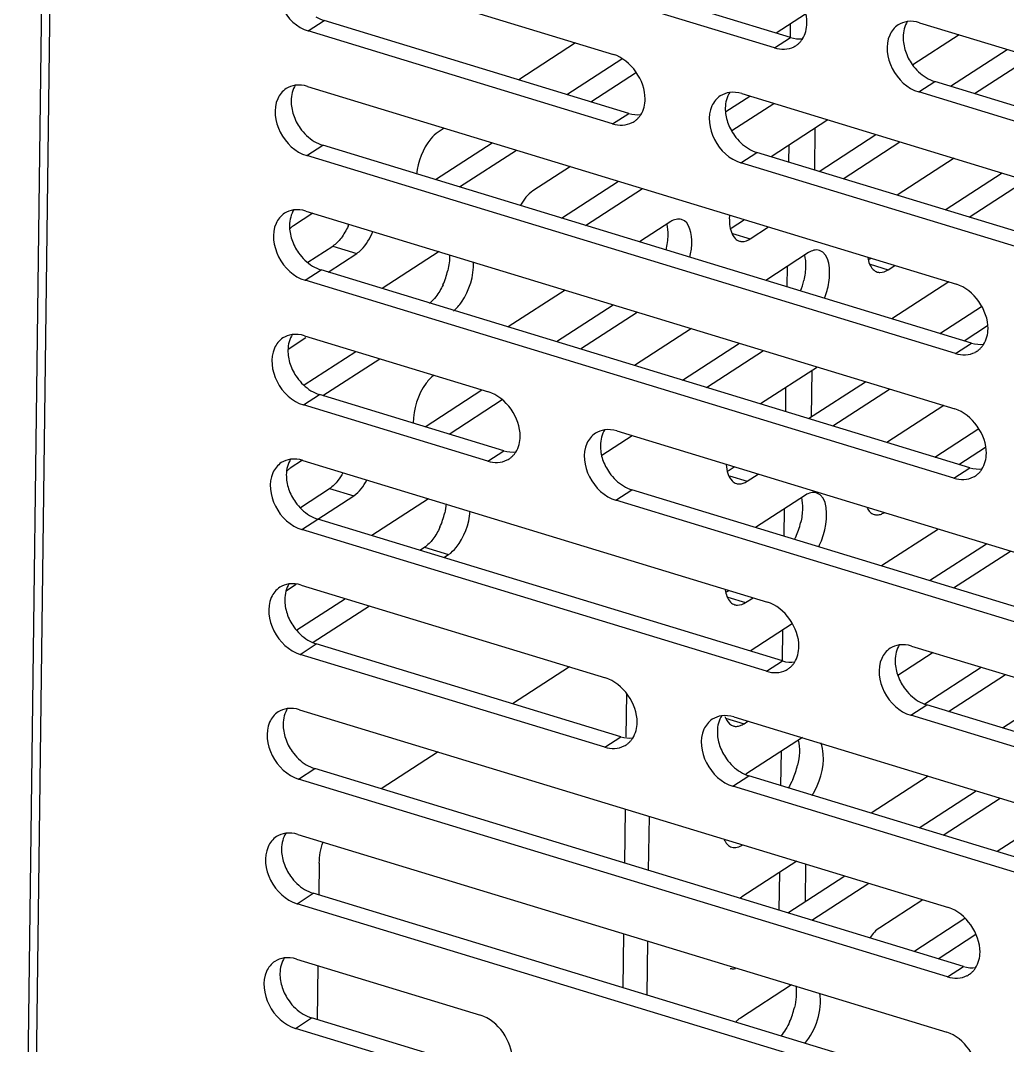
# Model space of a CAD drawing. Header units: millimetres. Extents: x -177 to 18421, y -5017 to 3255.
# Drawn here: x 13022.33 to 13035.13, y 1999.56 to 2012.85 of the extents above; entities that cross this region are included whole.
import ezdxf

# ---------------------------------------------------------------- set-up
doc = ezdxf.new("R2010")
doc.units = ezdxf.units.MM
doc.header["$LTSCALE"] = 46.255
doc.layers.get('0').update_dxf_attribs({"linetype": 'CONTINUOUS'})
doc.layers.add('03___PRT_ALL_CURVES', color=7, linetype='CONTINUOUS')

msp = doc.modelspace()

# ---------------------------------------------------------------- linework, layer by layer
at = {"color": 3, "linetype": 'Continuous'}
for p, q in [((13022.924, 2038.061), (13022.332, 1991.844)), ((13023.027, 2037.831), (13022.435, 1991.614)), ((13032.11, 2012.495), (13026.084, 2014.331)), ((13026.075, 2013.613), (13030.023, 2012.41)), ((13032.317, 2012.63), (13032.319, 2012.808)), ((13033.991, 2012.822), (13040.017, 2010.986)), ((13030.011, 2011.512), (13026.063, 2012.715)), ((13034.391, 2011.998), (13035.129, 2012.476)), ((13029.416, 2011.892), (13030.13, 2012.354)), ((13026.054, 2011.997), (13034.469, 2009.432)), ((13031.479, 2011.67), (13031.79, 2011.871)), ((13031.685, 2011.903), (13037.503, 2010.13)), ((13040.005, 2010.088), (13033.98, 2011.925)), ((13032.632, 2010.912), (13032.639, 2011.456)), ((13027.713, 2010.789), (13028.45, 2011.266)), ((13032.688, 2010.894), (13033.426, 2011.372)), ((13032.296, 2011.014), (13032.299, 2011.236)), ((13034.458, 2008.534), (13026.043, 2011.099)), ((13037.491, 2009.232), (13031.673, 2011.005)), ((13034.324, 2010.396), (13035.062, 2010.874)), ((13029.349, 2010.29), (13030.086, 2010.768)), ((13026.034, 2010.381), (13034.448, 2007.816)), ((13031.549, 2010.157), (13031.722, 2010.269)), ((13026.057, 2009.716), (13026.382, 2009.927)), ((13033.336, 2009.756), (13033.358, 2009.77)), ((13032.276, 2009.398), (13032.279, 2009.665)), ((13034.437, 2006.918), (13026.022, 2009.483)), ((13029.281, 2008.688), (13030.019, 2009.166)), ((13034.256, 2008.794), (13034.796, 2009.143)), ((13026.013, 2008.765), (13028.402, 2008.036)), ((13030.917, 2008.189), (13031.655, 2008.667)), ((13026.01, 2008.127), (13026.68, 2008.561)), ((13032.591, 2007.715), (13032.598, 2008.314)), ((13032.255, 2007.781), (13032.259, 2008.094)), ((13032.553, 2007.691), (13033.291, 2008.168)), ((13027.578, 2007.585), (13028.316, 2008.063)), ((13028.391, 2007.138), (13026.001, 2007.867)), ((13034.189, 2007.192), (13034.758, 2007.56)), ((13030.064, 2007.53), (13036.09, 2005.693)), ((13025.992, 2007.148), (13032.018, 2005.312)), ((13031.509, 2007.014), (13031.587, 2007.065)), ((13025.963, 2006.539), (13026.341, 2006.784)), ((13036.078, 2004.795), (13030.053, 2006.632)), ((13032.234, 2006.165), (13032.239, 2006.523)), ((13032.006, 2004.414), (13025.981, 2006.251)), ((13027.51, 2005.983), (13027.572, 2006.023)), ((13034.121, 2005.59), (13034.859, 2006.068)), ((13025.971, 2005.532), (13029.919, 2004.329)), ((13031.489, 2005.443), (13031.52, 2005.463)), ((13025.915, 2004.95), (13026.545, 2005.357)), ((13032.214, 2004.549), (13032.219, 2004.951)), ((13029.908, 2003.431), (13025.96, 2004.634)), ((13033.888, 2004.742), (13039.913, 2002.905)), ((13034.06, 2003.992), (13034.792, 2004.466)), ((13030.188, 2003.565), (13030.195, 2004.125)), ((13025.951, 2003.916), (13034.366, 2001.351)), ((13031.581, 2003.822), (13037.399, 2002.049)), ((13039.902, 2002.007), (13033.876, 2003.844)), ((13032.193, 2002.933), (13032.199, 2003.38)), ((13034.354, 2000.453), (13025.939, 2003.018)), ((13037.388, 2001.151), (13031.57, 2002.924)), ((13033.987, 2002.386), (13034.724, 2002.864)), ((13030.167, 2001.928), (13030.176, 2002.628)), ((13025.93, 2002.3), (13034.345, 1999.735)), ((13032.51, 2001.43), (13032.516, 2001.915)), ((13032.172, 2001.317), (13032.178, 2001.809)), ((13032.283, 2001.283), (13033.021, 2001.761)), ((13034.333, 1998.837), (13025.918, 2001.402)), ((13033.919, 2000.784), (13034.579, 2001.212)), ((13030.146, 2000.312), (13030.155, 2001.012)), ((13025.909, 2000.684), (13028.299, 1999.955)), ((13028.287, 1999.058), (13025.898, 1999.786))]:
    msp.add_line(p, q, dxfattribs=at)
at = {"color": 7, "linetype": 'Continuous'}
for p, q in [((13032.318, 2012.63), (13026.293, 2014.466)), ((13032.512, 2012.932), (13032.132, 2012.686)), ((13026.063, 2012.715), (13026.272, 2012.85)), ((13030.22, 2011.647), (13026.272, 2012.85)), ((13032.11, 2012.495), (13032.318, 2012.63)), ((13034.506, 2012.665), (13033.902, 2012.274)), ((13029.531, 2012.56), (13028.793, 2012.082)), ((13034.703, 2011.903), (13035.441, 2012.381)), ((13029.728, 2011.797), (13030.319, 2012.18)), ((13033.98, 2011.925), (13034.188, 2012.06)), ((13040.214, 2010.223), (13034.188, 2012.06)), ((13031.558, 2011.424), (13032.101, 2011.776)), ((13030.011, 2011.512), (13030.22, 2011.647)), ((13032.803, 2011.562), (13032.065, 2011.084)), ((13027.827, 2011.456), (13027.747, 2011.405)), ((13033, 2010.799), (13033.737, 2011.277)), ((13026.043, 2011.099), (13026.251, 2011.234)), ((13034.666, 2008.669), (13026.251, 2011.234)), ((13028.024, 2010.694), (13028.762, 2011.171)), ((13031.673, 2011.005), (13031.882, 2011.14)), ((13037.7, 2009.367), (13031.882, 2011.14)), ((13034.438, 2011.064), (13033.701, 2010.586)), ((13029.463, 2010.958), (13028.978, 2010.644)), ((13034.635, 2010.301), (13035.373, 2010.779)), ((13029.66, 2010.195), (13030.398, 2010.673)), ((13026.124, 2010.353), (13025.871, 2010.189)), ((13030.765, 2010.243), (13030.361, 2009.981)), ((13031.565, 2010.091), (13031.796, 2010.02)), ((13031.796, 2010.02), (13032.034, 2010.174)), ((13026.321, 2009.59), (13026.693, 2009.832)), ((13026.382, 2009.927), (13026.693, 2009.832)), ((13027.76, 2009.854), (13027.022, 2009.377)), ((13032.552, 2009.842), (13031.997, 2009.482)), ((13033.352, 2009.69), (13033.583, 2009.619)), ((13033.583, 2009.619), (13033.67, 2009.675)), ((13026.022, 2009.483), (13026.231, 2009.618)), ((13034.645, 2007.053), (13026.231, 2009.618)), ((13034.371, 2009.462), (13033.633, 2008.984)), ((13029.396, 2009.356), (13028.658, 2008.878)), ((13029.593, 2008.593), (13030.331, 2009.071)), ((13034.568, 2008.699), (13034.872, 2008.896)), ((13031.032, 2008.857), (13030.294, 2008.379)), ((13026.032, 2008.735), (13025.802, 2008.586)), ((13034.458, 2008.534), (13034.666, 2008.669)), ((13031.229, 2008.094), (13031.967, 2008.572)), ((13026.253, 2007.988), (13026.991, 2008.466)), ((13032.668, 2008.358), (13031.93, 2007.881)), ((13032.865, 2007.596), (13033.602, 2008.073)), ((13026.001, 2007.867), (13026.21, 2008.002)), ((13028.599, 2007.273), (13026.21, 2008.002)), ((13027.889, 2007.49), (13028.578, 2007.936)), ((13034.304, 2007.86), (13033.566, 2007.382)), ((13029.872, 2007.216), (13030.263, 2007.469)), ((13034.501, 2007.097), (13034.845, 2007.32)), ((13025.991, 2007.151), (13025.831, 2007.047)), ((13028.391, 2007.138), (13028.599, 2007.273)), ((13034.437, 2006.918), (13034.645, 2007.053)), ((13031.525, 2006.948), (13031.756, 2006.878)), ((13031.756, 2006.878), (13031.899, 2006.97)), ((13026.341, 2006.784), (13026.653, 2006.689)), ((13030.053, 2006.632), (13030.261, 2006.767)), ((13036.287, 2004.93), (13030.261, 2006.767)), ((13026.188, 2006.388), (13026.653, 2006.689)), ((13027.625, 2006.651), (13026.887, 2006.173)), ((13032.512, 2006.699), (13031.862, 2006.279)), ((13025.981, 2006.251), (13026.189, 2006.386)), ((13032.215, 2004.549), (13026.189, 2006.386)), ((13034.236, 2006.258), (13033.498, 2005.78)), ((13027.572, 2006.023), (13027.884, 2005.928)), ((13034.433, 2005.495), (13035.171, 2005.973)), ((13027.822, 2005.888), (13027.884, 2005.928)), ((13025.907, 2005.538), (13025.782, 2005.457)), ((13031.505, 2005.377), (13031.736, 2005.306)), ((13031.736, 2005.306), (13031.832, 2005.368)), ((13026.128, 2004.791), (13026.856, 2005.262)), ((13032.341, 2005.03), (13031.795, 2004.677)), ((13025.96, 2004.634), (13026.168, 2004.769)), ((13030.116, 2003.566), (13026.168, 2004.769)), ((13034.169, 2004.656), (13033.711, 2004.36)), ((13032.006, 2004.414), (13032.215, 2004.549)), ((13029.45, 2004.472), (13028.713, 2003.994)), ((13034.366, 2003.893), (13035.104, 2004.371)), ((13035.805, 2004.157), (13035.067, 2003.679)), ((13033.876, 2003.844), (13034.085, 2003.979)), ((13040.11, 2002.142), (13034.085, 2003.979)), ((13031.476, 2003.808), (13031.716, 2003.735)), ((13031.716, 2003.735), (13031.764, 2003.766)), ((13029.908, 2003.431), (13030.116, 2003.566)), ((13032.472, 2003.557), (13031.737, 2003.081)), ((13027.747, 2003.369), (13027.009, 2002.891)), ((13025.939, 2003.018), (13026.148, 2003.153)), ((13034.563, 2000.588), (13026.148, 2003.153)), ((13031.57, 2002.924), (13031.778, 2003.059)), ((13037.596, 2001.286), (13031.778, 2003.059)), ((13034.101, 2003.054), (13033.363, 2002.576)), ((13034.298, 2002.291), (13035.036, 2002.769)), ((13030.478, 2001.833), (13030.487, 2002.533)), ((13035.737, 2002.555), (13034.999, 2002.078)), ((13026.206, 2001.925), (13026.201, 2001.515)), ((13032.398, 2001.951), (13031.687, 2001.49)), ((13032.595, 2001.188), (13033.333, 2001.666)), ((13025.918, 2001.402), (13026.127, 2001.537)), ((13034.542, 1998.972), (13026.127, 2001.537)), ((13034.034, 2001.452), (13033.474, 2001.09)), ((13030.458, 2000.217), (13030.467, 2000.917)), ((13034.231, 2000.689), (13034.721, 2001.007)), ((13026.189, 2000.599), (13026.18, 1999.898)), ((13034.354, 2000.453), (13034.563, 2000.588)), ((13032.33, 2000.349), (13031.667, 1999.919)), ((13025.898, 1999.786), (13026.106, 1999.921)), ((13028.496, 1999.193), (13026.106, 1999.921))]:
    msp.add_line(p, q, dxfattribs=at)
at = {"color": 3, "linetype": 'Continuous'}
for centre, radius, start, end in [((13032.234, 2012.76), 0.281, 297.2817, 302.9867), ((13032.236, 2012.758), 0.279, 302.9904, 307.4361), ((13032.234, 2012.76), 0.281, 307.4433, 311.4043), ((13030.136, 2011.777), 0.281, 297.2817, 302.9867), ((13030.137, 2011.775), 0.279, 302.9904, 307.4361), ((13030.136, 2011.777), 0.281, 307.4433, 311.4043), ((13025.717, 2010.575), 0.947, 335.7329, 337.3473), ((13026.903, 2009.832), 0.995, 335.7867, 347.0244), ((13031.51, 2009.709), 1.006, 338.7348, 346.9775), ((13034.582, 2008.799), 0.281, 297.2817, 302.9867), ((13034.584, 2008.797), 0.279, 302.9904, 307.4361), ((13034.582, 2008.799), 0.281, 307.4433, 311.4043), ((13028.516, 2007.404), 0.281, 297.2817, 302.9867), ((13028.517, 2007.402), 0.279, 302.9904, 307.4361), ((13028.515, 2007.404), 0.281, 307.4433, 311.4043), ((13034.562, 2007.183), 0.281, 297.2817, 302.9867), ((13034.563, 2007.181), 0.279, 302.9904, 307.4361), ((13034.561, 2007.183), 0.281, 307.4433, 311.4043), ((13026.863, 2006.69), 0.995, 335.7867, 347.0244), ((13031.479, 2006.563), 0.995, 335.7867, 347.0244), ((13031.557, 2006.53), 0.911, 333.3906, 335.7355), ((13032.131, 2004.679), 0.281, 297.2817, 302.9867), ((13032.132, 2004.677), 0.279, 302.9904, 307.4361), ((13032.131, 2004.679), 0.281, 307.4433, 311.4043), ((13030.032, 2003.696), 0.281, 297.2817, 302.9867), ((13030.034, 2003.694), 0.279, 302.9904, 307.4361), ((13030.032, 2003.696), 0.281, 307.4433, 311.4043), ((13031.439, 2003.421), 0.995, 335.7867, 347.0244), ((13034.479, 2000.718), 0.281, 307.4433, 311.4043), ((13034.479, 2000.718), 0.281, 297.2817, 302.9867), ((13034.48, 2000.717), 0.279, 302.9904, 307.4361), ((13031.399, 2000.278), 0.995, 335.7867, 347.0244)]:
    msp.add_arc(centre, radius, start, end, dxfattribs=at)
at = {"color": 7, "linetype": 'Continuous'}
for centre, radius, start, end in [((13032.287, 2010.279), 0.763, 176.4394, 179.2404), ((13026.045, 2006.727), 0.385, 128.3734, 131.8928), ((13031.612, 2003.836), 0.136, 268.8647, 272.986), ((13031.858, 2001.227), 0.315, 123.0022, 127.541)]:
    msp.add_arc(centre, radius, start, end, dxfattribs=at)
at = {"color": 3, "linetype": 'Continuous'}
for points, knots in [([(13025.687, 2013.453), (13025.628, 2013.321), (13025.676, 2012.984), (13025.917, 2012.76), (13026.063, 2012.715)], [0, 0, 0, 0, 0.486189, 1, 1, 1, 1]), ([(13032.42, 2012.549), (13032.43, 2012.558), (13032.449, 2012.577), (13032.466, 2012.599), (13032.473, 2012.611)], [0, 0, 0, 0, 0.495742, 1, 1, 1, 1]), ([(13033.604, 2012.662), (13033.544, 2012.53), (13033.592, 2012.194), (13033.833, 2011.969), (13033.98, 2011.925)], [0, 0, 0, 0, 0.486189, 1, 1, 1, 1]), ([(13025.667, 2011.837), (13025.608, 2011.705), (13025.656, 2011.368), (13025.896, 2011.144), (13026.043, 2011.099)], [0, 0, 0, 0, 0.486189, 1, 1, 1, 1]), ([(13031.297, 2011.743), (13031.238, 2011.611), (13031.286, 2011.274), (13031.527, 2011.05), (13031.673, 2011.005)], [0, 0, 0, 0, 0.486189, 1, 1, 1, 1]), ([(13030.322, 2011.566), (13030.332, 2011.575), (13030.351, 2011.594), (13030.367, 2011.616), (13030.375, 2011.628)], [0, 0, 0, 0, 0.495742, 1, 1, 1, 1]), ([(13025.646, 2010.221), (13025.587, 2010.089), (13025.635, 2009.752), (13025.876, 2009.527), (13026.022, 2009.483)], [0, 0, 0, 0, 0.486189, 1, 1, 1, 1]), ([(13025.625, 2008.604), (13025.566, 2008.472), (13025.614, 2008.136), (13025.855, 2007.911), (13026.001, 2007.867)], [0, 0, 0, 0, 0.486189, 1, 1, 1, 1]), ([(13034.768, 2008.588), (13034.778, 2008.597), (13034.797, 2008.617), (13034.814, 2008.638), (13034.821, 2008.65)], [0, 0, 0, 0, 0.495742, 1, 1, 1, 1]), ([(13029.677, 2007.369), (13029.618, 2007.237), (13029.666, 2006.901), (13029.907, 2006.676), (13030.053, 2006.632)], [0, 0, 0, 0, 0.486189, 1, 1, 1, 1]), ([(13028.701, 2007.193), (13028.711, 2007.202), (13028.731, 2007.221), (13028.747, 2007.243), (13028.754, 2007.254)], [0, 0, 0, 0, 0.495742, 1, 1, 1, 1]), ([(13034.747, 2006.972), (13034.758, 2006.981), (13034.777, 2007), (13034.793, 2007.022), (13034.8, 2007.034)], [0, 0, 0, 0, 0.495742, 1, 1, 1, 1]), ([(13025.605, 2006.988), (13025.545, 2006.856), (13025.593, 2006.52), (13025.834, 2006.295), (13025.981, 2006.251)], [0, 0, 0, 0, 0.486189, 1, 1, 1, 1]), ([(13025.584, 2005.372), (13025.525, 2005.24), (13025.573, 2004.903), (13025.814, 2004.679), (13025.96, 2004.634)], [0, 0, 0, 0, 0.486189, 1, 1, 1, 1]), ([(13032.317, 2004.468), (13032.327, 2004.477), (13032.346, 2004.496), (13032.362, 2004.518), (13032.37, 2004.53)], [0, 0, 0, 0, 0.495742, 1, 1, 1, 1]), ([(13033.5, 2004.582), (13033.441, 2004.45), (13033.489, 2004.113), (13033.73, 2003.888), (13033.876, 2003.844)], [0, 0, 0, 0, 0.486189, 1, 1, 1, 1]), ([(13025.563, 2003.756), (13025.504, 2003.624), (13025.552, 2003.287), (13025.793, 2003.063), (13025.939, 2003.018)], [0, 0, 0, 0, 0.486189, 1, 1, 1, 1]), ([(13031.194, 2003.662), (13031.135, 2003.53), (13031.183, 2003.193), (13031.424, 2002.969), (13031.57, 2002.924)], [0, 0, 0, 0, 0.486189, 1, 1, 1, 1]), ([(13030.218, 2003.485), (13030.228, 2003.494), (13030.247, 2003.514), (13030.264, 2003.536), (13030.271, 2003.547)], [0, 0, 0, 0, 0.495742, 1, 1, 1, 1]), ([(13025.543, 2002.14), (13025.483, 2002.008), (13025.531, 2001.671), (13025.772, 2001.447), (13025.918, 2001.402)], [0, 0, 0, 0, 0.486189, 1, 1, 1, 1]), ([(13025.522, 2000.524), (13025.463, 2000.392), (13025.511, 2000.055), (13025.751, 1999.831), (13025.898, 1999.786)], [0, 0, 0, 0, 0.486189, 1, 1, 1, 1]), ([(13034.665, 2000.507), (13034.675, 2000.516), (13034.694, 2000.536), (13034.71, 2000.558), (13034.718, 2000.569)], [0, 0, 0, 0, 0.495742, 1, 1, 1, 1])]:
    msp.add_open_spline(points, degree=3, knots=knots, dxfattribs=at)
for points in [[(13032.531, 2012.817), (13032.534, 2013.052), (13032.346, 2013.324), (13032.121, 2013.392)], [(13032.473, 2012.611), (13032.512, 2012.671), (13032.53, 2012.745), (13032.531, 2012.817)], [(13033.713, 2012.793), (13033.666, 2012.762), (13033.627, 2012.714), (13033.604, 2012.662)], [(13033.832, 2012.837), (13033.79, 2012.831), (13033.749, 2012.816), (13033.713, 2012.793)], [(13033.991, 2012.822), (13033.94, 2012.838), (13033.884, 2012.844), (13033.832, 2012.837)], [(13032.11, 2012.495), (13032.191, 2012.47), (13032.288, 2012.471), (13032.363, 2012.51)], [(13030.432, 2011.834), (13030.435, 2012.07), (13030.248, 2012.341), (13030.023, 2012.41)], [(13025.776, 2011.967), (13025.729, 2011.936), (13025.69, 2011.889), (13025.667, 2011.837)], [(13025.895, 2012.011), (13025.853, 2012.005), (13025.812, 2011.99), (13025.776, 2011.967)], [(13026.054, 2011.997), (13026.003, 2012.012), (13025.948, 2012.019), (13025.895, 2012.011)], [(13031.685, 2011.903), (13031.634, 2011.918), (13031.578, 2011.925), (13031.525, 2011.917)], [(13030.375, 2011.628), (13030.414, 2011.688), (13030.432, 2011.763), (13030.432, 2011.834)], [(13031.407, 2011.873), (13031.359, 2011.843), (13031.321, 2011.795), (13031.297, 2011.743)], [(13031.525, 2011.917), (13031.484, 2011.911), (13031.442, 2011.896), (13031.407, 2011.873)], [(13030.011, 2011.512), (13030.092, 2011.487), (13030.19, 2011.488), (13030.265, 2011.527)], [(13025.756, 2010.351), (13025.708, 2010.32), (13025.669, 2010.272), (13025.646, 2010.221)], [(13025.874, 2010.395), (13025.832, 2010.389), (13025.791, 2010.374), (13025.756, 2010.351)], [(13026.034, 2010.381), (13025.982, 2010.396), (13025.927, 2010.402), (13025.874, 2010.395)], [(13030.712, 2010.209), (13030.723, 2010.164), (13030.726, 2010.116), (13030.726, 2010.069)], [(13026.58, 2010.185), (13026.555, 2010.131), (13026.525, 2010.077), (13026.489, 2010.03)], [(13030.726, 2010.069), (13030.725, 2010.005), (13030.716, 2009.94), (13030.701, 2009.878)], [(13026.489, 2010.03), (13026.458, 2009.99), (13026.423, 2009.954), (13026.382, 2009.927)], [(13027.896, 2009.815), (13027.897, 2009.746), (13027.889, 2009.676), (13027.873, 2009.609)], [(13032.498, 2009.808), (13032.51, 2009.763), (13032.513, 2009.715), (13032.513, 2009.668)], [(13032.513, 2009.668), (13032.512, 2009.606), (13032.503, 2009.543), (13032.489, 2009.482)], [(13027.811, 2009.424), (13027.786, 2009.37), (13027.756, 2009.316), (13027.719, 2009.269)], [(13034.879, 2008.856), (13034.882, 2009.092), (13034.694, 2009.363), (13034.469, 2009.432)], [(13027.719, 2009.269), (13027.695, 2009.237), (13027.668, 2009.208), (13027.637, 2009.183)], [(13025.853, 2008.779), (13025.812, 2008.773), (13025.77, 2008.758), (13025.735, 2008.735)], [(13026.013, 2008.765), (13025.962, 2008.78), (13025.906, 2008.786), (13025.853, 2008.779)], [(13034.821, 2008.65), (13034.86, 2008.71), (13034.878, 2008.785), (13034.879, 2008.856)], [(13025.735, 2008.735), (13025.687, 2008.704), (13025.649, 2008.656), (13025.625, 2008.604)], [(13034.458, 2008.534), (13034.539, 2008.509), (13034.636, 2008.51), (13034.711, 2008.549)], [(13028.812, 2007.461), (13028.815, 2007.696), (13028.628, 2007.968), (13028.402, 2008.036)], [(13034.858, 2007.24), (13034.861, 2007.476), (13034.674, 2007.747), (13034.448, 2007.816)], [(13029.905, 2007.544), (13029.863, 2007.538), (13029.822, 2007.523), (13029.787, 2007.5)], [(13030.064, 2007.53), (13030.013, 2007.545), (13029.958, 2007.551), (13029.905, 2007.544)], [(13028.754, 2007.254), (13028.793, 2007.314), (13028.811, 2007.389), (13028.812, 2007.461)], [(13029.787, 2007.5), (13029.739, 2007.469), (13029.7, 2007.421), (13029.677, 2007.369)], [(13025.833, 2007.163), (13025.791, 2007.157), (13025.75, 2007.142), (13025.714, 2007.119)], [(13025.992, 2007.148), (13025.941, 2007.164), (13025.886, 2007.17), (13025.833, 2007.163)], [(13028.391, 2007.138), (13028.472, 2007.114), (13028.569, 2007.115), (13028.644, 2007.154)], [(13034.8, 2007.034), (13034.839, 2007.094), (13034.857, 2007.169), (13034.858, 2007.24)], [(13025.714, 2007.119), (13025.667, 2007.088), (13025.628, 2007.04), (13025.605, 2006.988)], [(13026.448, 2006.887), (13026.418, 2006.848), (13026.383, 2006.811), (13026.341, 2006.784)], [(13026.512, 2006.987), (13026.493, 2006.952), (13026.472, 2006.918), (13026.448, 2006.887)], [(13034.437, 2006.918), (13034.518, 2006.893), (13034.615, 2006.894), (13034.691, 2006.933)], [(13032.458, 2006.666), (13032.469, 2006.62), (13032.473, 2006.572), (13032.472, 2006.525)], [(13027.852, 2006.585), (13027.848, 2006.545), (13027.842, 2006.506), (13027.833, 2006.467)], [(13032.472, 2006.525), (13032.472, 2006.463), (13032.463, 2006.401), (13032.449, 2006.34)], [(13027.771, 2006.282), (13027.746, 2006.227), (13027.716, 2006.174), (13027.679, 2006.126)], [(13027.679, 2006.126), (13027.649, 2006.087), (13027.614, 2006.05), (13027.572, 2006.023)], [(13025.971, 2005.532), (13025.92, 2005.548), (13025.865, 2005.554), (13025.812, 2005.547)], [(13025.694, 2005.503), (13025.646, 2005.472), (13025.607, 2005.424), (13025.584, 2005.372)], [(13025.812, 2005.547), (13025.77, 2005.541), (13025.729, 2005.526), (13025.694, 2005.503)], [(13032.427, 2004.736), (13032.43, 2004.972), (13032.243, 2005.243), (13032.018, 2005.312)], [(13033.728, 2004.756), (13033.686, 2004.75), (13033.645, 2004.735), (13033.61, 2004.712)], [(13033.888, 2004.742), (13033.837, 2004.757), (13033.781, 2004.763), (13033.728, 2004.756)], [(13032.37, 2004.53), (13032.408, 2004.59), (13032.426, 2004.665), (13032.427, 2004.736)], [(13033.61, 2004.712), (13033.562, 2004.681), (13033.523, 2004.633), (13033.5, 2004.582)], [(13032.006, 2004.414), (13032.087, 2004.389), (13032.184, 2004.39), (13032.26, 2004.429)], [(13030.329, 2003.753), (13030.332, 2003.989), (13030.144, 2004.26), (13029.919, 2004.329)], [(13025.673, 2003.887), (13025.625, 2003.856), (13025.587, 2003.808), (13025.563, 2003.756)], [(13025.791, 2003.93), (13025.75, 2003.925), (13025.708, 2003.91), (13025.673, 2003.887)], [(13025.951, 2003.916), (13025.9, 2003.932), (13025.844, 2003.938), (13025.791, 2003.93)], [(13031.422, 2003.837), (13031.38, 2003.831), (13031.339, 2003.816), (13031.303, 2003.793)], [(13031.581, 2003.822), (13031.53, 2003.838), (13031.475, 2003.844), (13031.422, 2003.837)], [(13030.271, 2003.547), (13030.31, 2003.607), (13030.328, 2003.682), (13030.329, 2003.753)], [(13031.303, 2003.793), (13031.256, 2003.762), (13031.217, 2003.714), (13031.194, 2003.662)], [(13029.908, 2003.431), (13029.989, 2003.406), (13030.086, 2003.408), (13030.161, 2003.446)], [(13032.418, 2003.523), (13032.444, 2003.418), (13032.433, 2003.303), (13032.409, 2003.197)], [(13032.347, 2003.013), (13032.329, 2002.974), (13032.309, 2002.936), (13032.286, 2002.9)], [(13025.652, 2002.271), (13025.604, 2002.24), (13025.566, 2002.192), (13025.543, 2002.14)], [(13025.771, 2002.314), (13025.729, 2002.308), (13025.687, 2002.293), (13025.652, 2002.271)], [(13025.93, 2002.3), (13025.879, 2002.316), (13025.823, 2002.322), (13025.771, 2002.314)], [(13034.775, 2000.775), (13034.778, 2001.011), (13034.591, 2001.282), (13034.366, 2001.351)], [(13034.718, 2000.569), (13034.756, 2000.629), (13034.774, 2000.704), (13034.775, 2000.775)], [(13025.631, 2000.654), (13025.584, 2000.623), (13025.545, 2000.576), (13025.522, 2000.524)], [(13025.75, 2000.698), (13025.708, 2000.692), (13025.667, 2000.677), (13025.631, 2000.654)], [(13025.909, 2000.684), (13025.858, 2000.699), (13025.803, 2000.706), (13025.75, 2000.698)], [(13034.354, 2000.453), (13034.435, 2000.429), (13034.532, 2000.43), (13034.608, 2000.469)], [(13032.386, 2000.339), (13032.4, 2000.245), (13032.39, 2000.147), (13032.369, 2000.055)], [(13028.709, 1999.38), (13028.712, 1999.615), (13028.524, 1999.887), (13028.299, 1999.955)], [(13032.306, 1999.87), (13032.276, 1999.804), (13032.238, 1999.739), (13032.19, 1999.684)], [(13034.755, 1999.159), (13034.758, 1999.395), (13034.57, 1999.666), (13034.345, 1999.735)]]:
    msp.add_open_spline(points, degree=3, dxfattribs=at)
at = {"color": 7, "linetype": 'Continuous'}
for points in [[(13026.161, 2012.9), (13026.196, 2012.879), (13026.233, 2012.862), (13026.272, 2012.85)], [(13033.836, 2012.841), (13033.797, 2012.781), (13033.779, 2012.707), (13033.778, 2012.635)], [(13032.318, 2012.63), (13032.369, 2012.614), (13032.425, 2012.608), (13032.478, 2012.615)], [(13033.778, 2012.635), (13033.778, 2012.574), (13033.788, 2012.512), (13033.808, 2012.454)], [(13033.808, 2012.454), (13033.828, 2012.392), (13033.858, 2012.333), (13033.896, 2012.281)], [(13033.896, 2012.281), (13033.944, 2012.213), (13034.006, 2012.153), (13034.078, 2012.11)], [(13034.078, 2012.11), (13034.112, 2012.089), (13034.149, 2012.071), (13034.188, 2012.06)], [(13025.899, 2012.016), (13025.86, 2011.956), (13025.842, 2011.881), (13025.841, 2011.81)], [(13025.841, 2011.81), (13025.841, 2011.748), (13025.852, 2011.686), (13025.871, 2011.628)], [(13031.53, 2011.922), (13031.491, 2011.862), (13031.473, 2011.787), (13031.472, 2011.716)], [(13031.472, 2011.716), (13031.471, 2011.654), (13031.482, 2011.592), (13031.501, 2011.534)], [(13025.871, 2011.628), (13025.891, 2011.567), (13025.922, 2011.508), (13025.959, 2011.455)], [(13030.22, 2011.647), (13030.271, 2011.631), (13030.326, 2011.625), (13030.379, 2011.632)], [(13031.501, 2011.534), (13031.522, 2011.473), (13031.552, 2011.414), (13031.59, 2011.361)], [(13025.959, 2011.455), (13026.007, 2011.387), (13026.07, 2011.327), (13026.141, 2011.284)], [(13026.141, 2011.284), (13026.175, 2011.263), (13026.213, 2011.246), (13026.251, 2011.234)], [(13031.59, 2011.361), (13031.638, 2011.293), (13031.7, 2011.233), (13031.771, 2011.19)], [(13031.771, 2011.19), (13031.806, 2011.169), (13031.843, 2011.152), (13031.882, 2011.14)], [(13028.978, 2010.644), (13028.909, 2010.599), (13028.857, 2010.528), (13028.816, 2010.456)], [(13025.878, 2010.4), (13025.84, 2010.34), (13025.822, 2010.265), (13025.821, 2010.193)], [(13030.905, 2010.272), (13030.859, 2010.286), (13030.805, 2010.269), (13030.765, 2010.243)], [(13025.821, 2010.193), (13025.82, 2010.132), (13025.831, 2010.07), (13025.85, 2010.012)], [(13025.85, 2010.012), (13025.871, 2009.951), (13025.901, 2009.892), (13025.938, 2009.839)], [(13031.69, 2009.985), (13031.727, 2009.985), (13031.765, 2010), (13031.796, 2010.02)], [(13025.938, 2009.839), (13025.987, 2009.771), (13026.049, 2009.711), (13026.12, 2009.668)], [(13032.692, 2009.871), (13032.646, 2009.885), (13032.592, 2009.868), (13032.552, 2009.842)], [(13026.12, 2009.668), (13026.155, 2009.647), (13026.192, 2009.63), (13026.231, 2009.618)], [(13033.319, 2009.776), (13033.329, 2009.721), (13033.348, 2009.663), (13033.388, 2009.623)], [(13033.477, 2009.584), (13033.514, 2009.584), (13033.552, 2009.599), (13033.583, 2009.619)], [(13025.858, 2008.783), (13025.819, 2008.724), (13025.801, 2008.649), (13025.8, 2008.577)], [(13034.666, 2008.669), (13034.717, 2008.653), (13034.773, 2008.647), (13034.826, 2008.655)], [(13025.8, 2008.577), (13025.799, 2008.516), (13025.81, 2008.454), (13025.829, 2008.396)], [(13025.829, 2008.396), (13025.85, 2008.334), (13025.88, 2008.276), (13025.918, 2008.223)], [(13025.918, 2008.223), (13025.966, 2008.155), (13026.028, 2008.095), (13026.099, 2008.052)], [(13026.099, 2008.052), (13026.134, 2008.031), (13026.171, 2008.014), (13026.21, 2008.002)], [(13029.909, 2007.548), (13029.871, 2007.489), (13029.853, 2007.414), (13029.852, 2007.342)], [(13029.852, 2007.342), (13029.851, 2007.281), (13029.862, 2007.219), (13029.881, 2007.161)], [(13025.837, 2007.167), (13025.798, 2007.107), (13025.78, 2007.033), (13025.779, 2006.961)], [(13028.599, 2007.273), (13028.65, 2007.258), (13028.706, 2007.252), (13028.759, 2007.259)], [(13029.881, 2007.161), (13029.901, 2007.099), (13029.932, 2007.041), (13029.969, 2006.988)], [(13031.485, 2007.091), (13031.49, 2007.017), (13031.508, 2006.934), (13031.561, 2006.882)], [(13034.645, 2007.053), (13034.696, 2007.037), (13034.752, 2007.031), (13034.805, 2007.039)], [(13025.779, 2006.961), (13025.779, 2006.9), (13025.789, 2006.838), (13025.809, 2006.78)], [(13026.653, 2006.689), (13026.727, 2006.737), (13026.782, 2006.814), (13026.824, 2006.892)], [(13029.969, 2006.988), (13030.017, 2006.92), (13030.08, 2006.86), (13030.151, 2006.817)], [(13031.65, 2006.843), (13031.687, 2006.842), (13031.725, 2006.857), (13031.756, 2006.878)], [(13025.809, 2006.78), (13025.829, 2006.718), (13025.859, 2006.659), (13025.897, 2006.607)], [(13030.151, 2006.817), (13030.186, 2006.796), (13030.223, 2006.778), (13030.261, 2006.767)], [(13032.652, 2006.729), (13032.606, 2006.743), (13032.552, 2006.725), (13032.512, 2006.699)], [(13025.897, 2006.607), (13025.945, 2006.539), (13026.007, 2006.479), (13026.079, 2006.436)], [(13026.079, 2006.436), (13026.113, 2006.415), (13026.15, 2006.397), (13026.189, 2006.386)], [(13025.816, 2005.551), (13025.778, 2005.491), (13025.76, 2005.416), (13025.759, 2005.345)], [(13031.47, 2005.472), (13031.48, 2005.414), (13031.499, 2005.352), (13031.541, 2005.31)], [(13025.759, 2005.345), (13025.758, 2005.284), (13025.769, 2005.222), (13025.788, 2005.164)], [(13031.63, 2005.272), (13031.667, 2005.271), (13031.705, 2005.286), (13031.736, 2005.306)], [(13025.788, 2005.164), (13025.808, 2005.102), (13025.839, 2005.043), (13025.876, 2004.99)], [(13025.876, 2004.99), (13025.924, 2004.923), (13025.987, 2004.863), (13026.058, 2004.819)], [(13026.058, 2004.819), (13026.092, 2004.799), (13026.13, 2004.781), (13026.168, 2004.769)], [(13033.732, 2004.761), (13033.694, 2004.701), (13033.676, 2004.626), (13033.675, 2004.554)], [(13032.215, 2004.549), (13032.266, 2004.533), (13032.321, 2004.527), (13032.374, 2004.535)], [(13033.675, 2004.554), (13033.674, 2004.493), (13033.685, 2004.431), (13033.704, 2004.373)], [(13033.704, 2004.373), (13033.725, 2004.312), (13033.755, 2004.253), (13033.792, 2004.2)], [(13033.792, 2004.2), (13033.841, 2004.132), (13033.903, 2004.072), (13033.974, 2004.029)], [(13033.974, 2004.029), (13034.009, 2004.008), (13034.046, 2003.991), (13034.085, 2003.979)], [(13025.796, 2003.935), (13025.757, 2003.875), (13025.739, 2003.8), (13025.738, 2003.729)], [(13031.426, 2003.841), (13031.387, 2003.781), (13031.369, 2003.706), (13031.369, 2003.635)], [(13031.468, 2003.829), (13031.48, 2003.793), (13031.499, 2003.758), (13031.528, 2003.733)], [(13025.738, 2003.729), (13025.737, 2003.668), (13025.748, 2003.606), (13025.767, 2003.547)], [(13030.116, 2003.566), (13030.167, 2003.551), (13030.223, 2003.544), (13030.276, 2003.552)], [(13031.369, 2003.635), (13031.368, 2003.574), (13031.379, 2003.512), (13031.398, 2003.454)], [(13025.767, 2003.547), (13025.788, 2003.486), (13025.818, 2003.427), (13025.856, 2003.374)], [(13031.398, 2003.454), (13031.418, 2003.392), (13031.449, 2003.333), (13031.486, 2003.28)], [(13025.856, 2003.374), (13025.904, 2003.307), (13025.966, 2003.246), (13026.037, 2003.203)], [(13026.037, 2003.203), (13026.072, 2003.182), (13026.109, 2003.165), (13026.148, 2003.153)], [(13031.486, 2003.28), (13031.534, 2003.213), (13031.597, 2003.152), (13031.668, 2003.109)], [(13031.668, 2003.109), (13031.702, 2003.089), (13031.74, 2003.071), (13031.778, 2003.059)], [(13025.775, 2002.319), (13025.736, 2002.259), (13025.718, 2002.184), (13025.717, 2002.113)], [(13025.717, 2002.113), (13025.716, 2002.051), (13025.727, 2001.989), (13025.747, 2001.931)], [(13026.206, 2001.925), (13026.207, 2002.019), (13026.226, 2002.113), (13026.255, 2002.201)], [(13031.556, 2002.134), (13031.601, 2002.121), (13031.656, 2002.138), (13031.696, 2002.164)], [(13025.747, 2001.931), (13025.767, 2001.87), (13025.797, 2001.811), (13025.835, 2001.758)], [(13025.835, 2001.758), (13025.883, 2001.69), (13025.945, 2001.63), (13026.016, 2001.587)], [(13026.016, 2001.587), (13026.051, 2001.566), (13026.088, 2001.549), (13026.127, 2001.537)], [(13033.474, 2001.09), (13033.424, 2001.057), (13033.383, 2001.011), (13033.349, 2000.962)], [(13025.754, 2000.703), (13025.715, 2000.643), (13025.697, 2000.568), (13025.696, 2000.497)], [(13034.563, 2000.588), (13034.614, 2000.573), (13034.669, 2000.566), (13034.722, 2000.574)], [(13025.696, 2000.497), (13025.696, 2000.435), (13025.707, 2000.373), (13025.726, 2000.315)], [(13025.726, 2000.315), (13025.746, 2000.254), (13025.777, 2000.195), (13025.814, 2000.142)], [(13032.502, 1999.589), (13032.652, 1999.76), (13032.731, 2000.018), (13032.697, 2000.244)], [(13025.814, 2000.142), (13025.862, 2000.074), (13025.925, 2000.014), (13025.996, 1999.971)], [(13025.996, 1999.971), (13026.03, 1999.95), (13026.068, 1999.933), (13026.106, 1999.921)]]:
    msp.add_open_spline(points, degree=3, dxfattribs=at)
for points, knots in [([(13027.747, 2011.405), (13027.711, 2011.381), (13027.562, 2011.232), (13027.488, 2011.022), (13027.469, 2010.859)], [0, 0, 0, 0, 0.208305, 1, 1, 1, 1]), ([(13031.013, 2009.783), (13031.026, 2009.839), (13031.053, 2009.997), (13031.015, 2010.239), (13030.905, 2010.272)], [0, 0, 0, 0, 0.33494, 1, 1, 1, 1]), ([(13031.524, 2010.289), (13031.524, 2010.261), (13031.528, 2010.169), (13031.555, 2010.07), (13031.601, 2010.024)], [0, 0, 0, 0, 0.30178, 1, 1, 1, 1]), ([(13025.871, 2010.189), (13025.863, 2010.184), (13025.848, 2010.174), (13025.834, 2010.162), (13025.827, 2010.156)], [0, 0, 0, 0, 0.485027, 1, 1, 1, 1]), ([(13026.693, 2009.832), (13026.714, 2009.845), (13026.805, 2009.922), (13026.866, 2010.029), (13026.902, 2010.115)], [0, 0, 0, 0, 0.210863, 1, 1, 1, 1]), ([(13031.601, 2010.024), (13031.609, 2010.016), (13031.626, 2010.003), (13031.646, 2009.994), (13031.656, 2009.991)], [0, 0, 0, 0, 0.511486, 1, 1, 1, 1]), ([(13031.656, 2009.991), (13031.662, 2009.989), (13031.673, 2009.986), (13031.684, 2009.985), (13031.69, 2009.985)], [0, 0, 0, 0, 0.496206, 1, 1, 1, 1]), ([(13032.758, 2009.249), (13032.784, 2009.316), (13032.841, 2009.505), (13032.83, 2009.829), (13032.692, 2009.871)], [0, 0, 0, 0, 0.329901, 1, 1, 1, 1]), ([(13027.949, 2009.088), (13027.989, 2009.12), (13028.14, 2009.299), (13028.211, 2009.539), (13028.208, 2009.72)], [0, 0, 0, 0, 0.219268, 1, 1, 1, 1]), ([(13033.388, 2009.623), (13033.396, 2009.616), (13033.413, 2009.602), (13033.433, 2009.593), (13033.443, 2009.59)], [0, 0, 0, 0, 0.511486, 1, 1, 1, 1]), ([(13033.443, 2009.59), (13033.449, 2009.588), (13033.46, 2009.586), (13033.471, 2009.585), (13033.477, 2009.584)], [0, 0, 0, 0, 0.496206, 1, 1, 1, 1]), ([(13027.696, 2008.255), (13027.656, 2008.226), (13027.499, 2008.052), (13027.425, 2007.813), (13027.423, 2007.632)], [0, 0, 0, 0, 0.214444, 1, 1, 1, 1]), ([(13025.831, 2007.047), (13025.827, 2007.044), (13025.818, 2007.038), (13025.81, 2007.032), (13025.806, 2007.029)], [0, 0, 0, 0, 0.491269, 1, 1, 1, 1]), ([(13031.561, 2006.882), (13031.569, 2006.874), (13031.586, 2006.86), (13031.606, 2006.851), (13031.616, 2006.848)], [0, 0, 0, 0, 0.511486, 1, 1, 1, 1]), ([(13031.616, 2006.848), (13031.622, 2006.847), (13031.633, 2006.844), (13031.644, 2006.843), (13031.65, 2006.843)], [0, 0, 0, 0, 0.496206, 1, 1, 1, 1]), ([(13032.683, 2006.027), (13032.718, 2006.097), (13032.796, 2006.304), (13032.809, 2006.681), (13032.652, 2006.729)], [0, 0, 0, 0, 0.322528, 1, 1, 1, 1]), ([(13027.884, 2005.928), (13027.921, 2005.952), (13028.073, 2006.106), (13028.148, 2006.322), (13028.164, 2006.49)], [0, 0, 0, 0, 0.208697, 1, 1, 1, 1]), ([(13033.312, 2006.531), (13033.317, 2006.521), (13033.328, 2006.504), (13033.341, 2006.488), (13033.348, 2006.481)], [0, 0, 0, 0, 0.519353, 1, 1, 1, 1]), ([(13033.348, 2006.481), (13033.356, 2006.473), (13033.373, 2006.459), (13033.393, 2006.45), (13033.403, 2006.447)], [0, 0, 0, 0, 0.511486, 1, 1, 1, 1]), ([(13033.403, 2006.447), (13033.408, 2006.446), (13033.42, 2006.443), (13033.431, 2006.442), (13033.437, 2006.442)], [0, 0, 0, 0, 0.496206, 1, 1, 1, 1]), ([(13033.437, 2006.442), (13033.452, 2006.442), (13033.486, 2006.447), (13033.516, 2006.461), (13033.531, 2006.469)], [0, 0, 0, 0, 0.470839, 1, 1, 1, 1]), ([(13031.541, 2005.31), (13031.549, 2005.303), (13031.566, 2005.289), (13031.586, 2005.28), (13031.596, 2005.277)], [0, 0, 0, 0, 0.511486, 1, 1, 1, 1]), ([(13031.596, 2005.277), (13031.601, 2005.275), (13031.613, 2005.273), (13031.624, 2005.272), (13031.63, 2005.272)], [0, 0, 0, 0, 0.496206, 1, 1, 1, 1]), ([(13031.528, 2003.733), (13031.535, 2003.727), (13031.55, 2003.716), (13031.567, 2003.708), (13031.576, 2003.706)], [0, 0, 0, 0, 0.508689, 1, 1, 1, 1]), ([(13031.576, 2003.706), (13031.581, 2003.704), (13031.592, 2003.701), (13031.604, 2003.7), (13031.61, 2003.7)], [0, 0, 0, 0, 0.496206, 1, 1, 1, 1]), ([(13031.619, 2003.7), (13031.636, 2003.701), (13031.67, 2003.709), (13031.7, 2003.725), (13031.716, 2003.735)], [0, 0, 0, 0, 0.469329, 1, 1, 1, 1]), ([(13032.597, 2002.805), (13032.698, 2002.961), (13032.771, 2003.205), (13032.73, 2003.44), (13032.711, 2003.485)], [0, 0, 0, 0, 0.789487, 1, 1, 1, 1]), ([(13031.459, 2002.229), (13031.465, 2002.217), (13031.477, 2002.196), (13031.492, 2002.176), (13031.501, 2002.168)], [0, 0, 0, 0, 0.523092, 1, 1, 1, 1]), ([(13031.501, 2002.168), (13031.509, 2002.16), (13031.526, 2002.147), (13031.546, 2002.137), (13031.556, 2002.134)], [0, 0, 0, 0, 0.511486, 1, 1, 1, 1]), ([(13031.536, 2000.563), (13031.541, 2000.562), (13031.552, 2000.559), (13031.564, 2000.558), (13031.569, 2000.558)], [0, 0, 0, 0, 0.496206, 1, 1, 1, 1]), ([(13031.569, 2000.558), (13031.575, 2000.558), (13031.587, 2000.558), (13031.599, 2000.56), (13031.605, 2000.562)], [0, 0, 0, 0, 0.490746, 1, 1, 1, 1]), ([(13031.667, 1999.919), (13031.657, 1999.913), (13031.637, 1999.898), (13031.619, 1999.882), (13031.61, 1999.873)], [0, 0, 0, 0, 0.480993, 1, 1, 1, 1])]:
    msp.add_open_spline(points, degree=3, knots=knots, dxfattribs=at)
at = {"layer": '03___PRT_ALL_CURVES', "color": 4, "linetype": 'Continuous'}
for p, q in [((13030.188, 2003.565), (13030.195, 2004.125)), ((13030.167, 2001.928), (13030.176, 2002.628)), ((13030.146, 2000.312), (13030.155, 2001.012))]:
    msp.add_line(p, q, dxfattribs=at)

doc.saveas('drawing.dxf')
